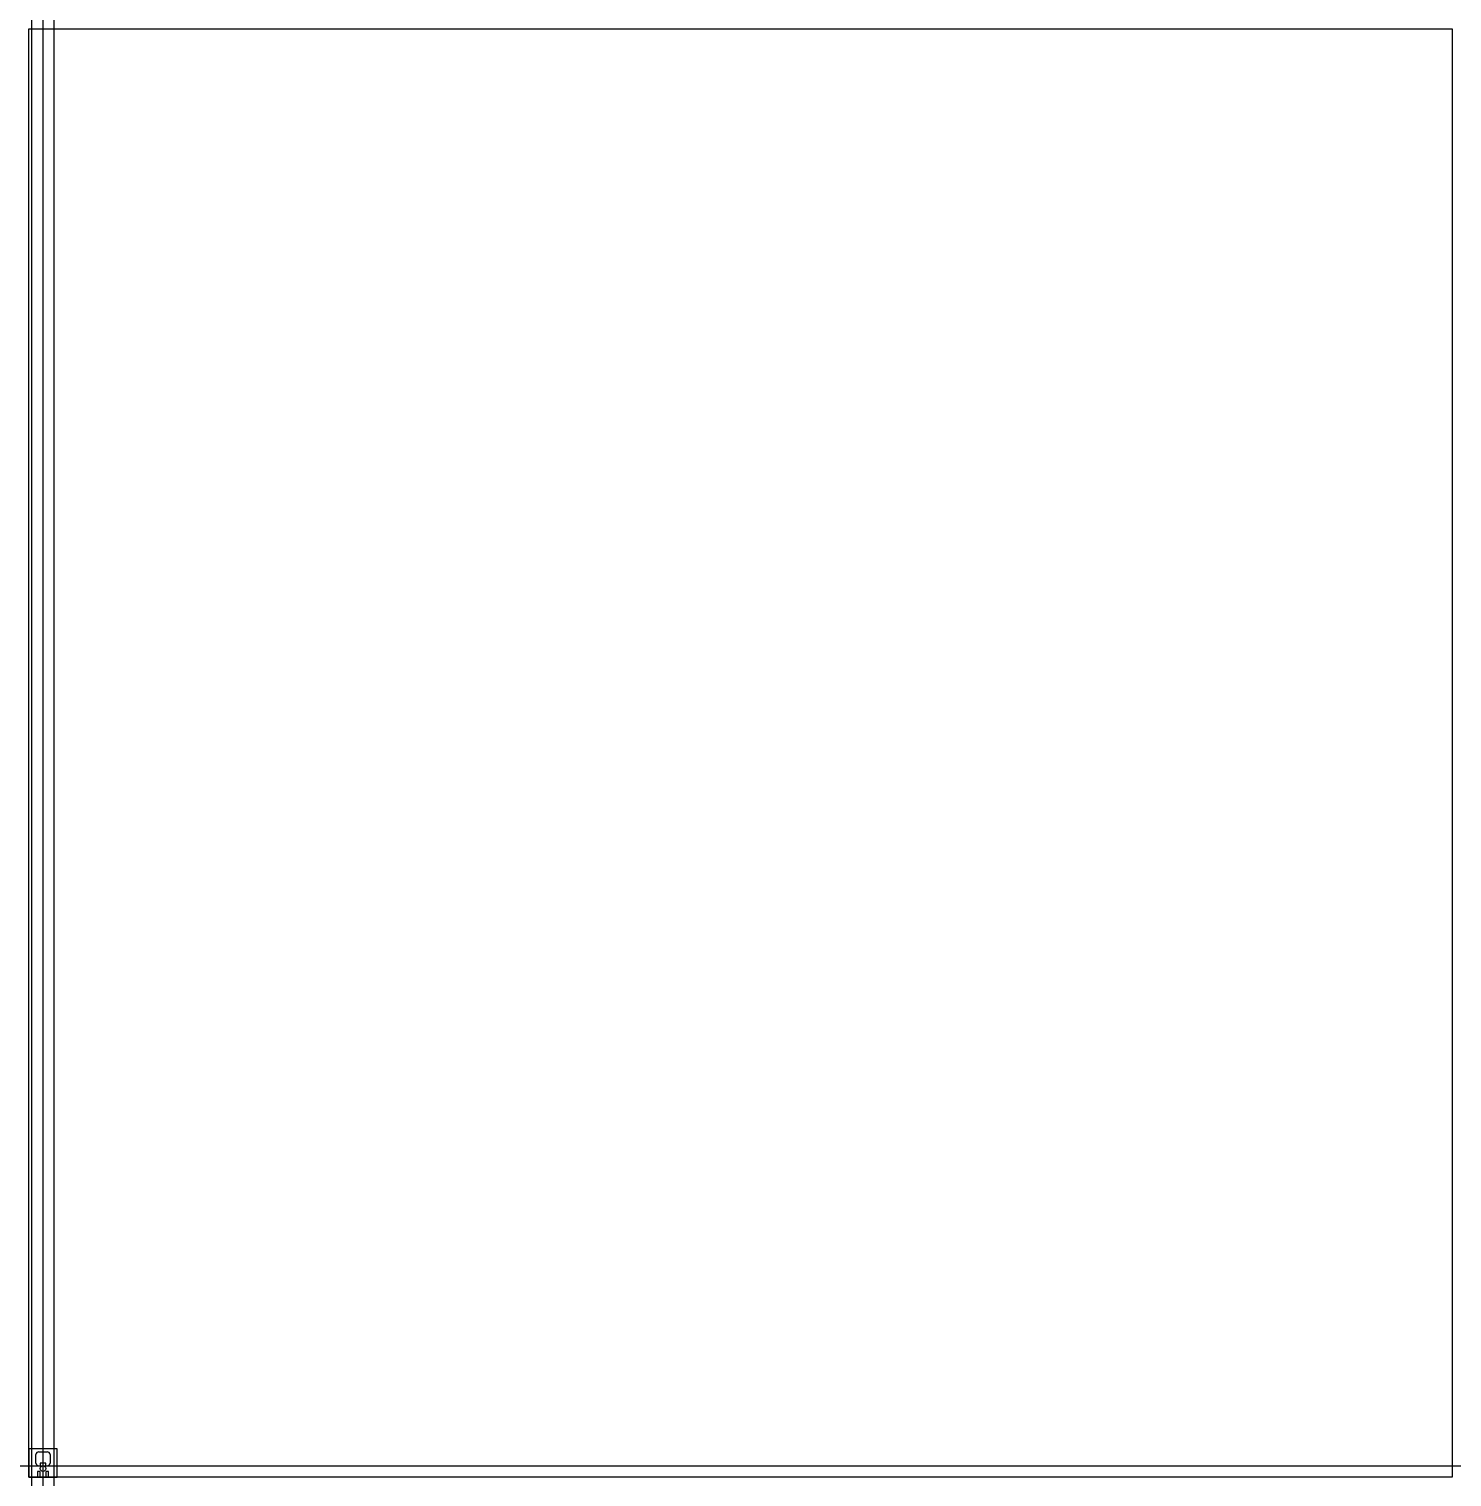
# Model space of a CAD drawing. Header units: metres. Extents: x 0 to 507, y 0 to 516.
import ezdxf

# ---------------------------------------------------------------- set-up
doc = ezdxf.new("R2010")
doc.units = ezdxf.units.M
doc.layers.get('0').update_dxf_attribs({"lineweight": 25})
doc.layers.add('construction', color=30, linetype='Continuous', lineweight=25, true_color=0xff7f00)
doc.layers.add('visible', color=16, linetype='Continuous', lineweight=25, true_color=0x800000)
picture_1 = doc.add_image_def('image1.png', size_in_pixel=(507, 516))

msp = doc.modelspace()

# ---------------------------------------------------------------- linework, layer by layer
at = {"layer": 'construction'}
for p, q in [((10, 10), (0, 10)), ((0, 10), (0, 0)), ((10, 0), (10, 10)), ((0, 0), (10, 0))]:
    msp.add_line(p, q, dxfattribs=at)
for p, direction in [((1, 10), (0, 1)), ((5, 10), (0, 1)), ((9, 10), (0, 1)), ((0, 4), (1, 0))]:
    msp.add_xline(p, direction, dxfattribs=at)
at = {"layer": 'visible'}
for p, q in [((2.5, 5), (2.5, 8)), ((3.5, 9), (6.5, 9)), ((7.5, 8), (7.5, 5)), ((4, 2), (3, 2)), ((3, 2), (3, 0)), ((3, 0), (4, 0)), ((3.5, 4), (6.5, 4)), ((6, 5), (4, 5)), ((4, 5), (4, 4)), ((4, 4), (6, 4)), ((4, 0), (4, 2)), ((6, 4), (6, 5)), ((7, 2), (6, 2)), ((6, 2), (6, 0)), ((6, 0), (7, 0)), ((7, 0), (7, 2))]:
    msp.add_line(p, q, dxfattribs=at)
msp.add_circle((5, 3), 1, dxfattribs=at)
for centre, start, end in [((3.5, 8), 90, 180), ((6.5, 8), 0, 90), ((3.5, 5), 180, 270), ((6.5, 5), 270, 0)]:
    msp.add_arc(centre, 1, start, end, dxfattribs=at)

# ---------------------------------------------------------------- pictures from other files: only their frames are drawn
image = msp.add_image(picture_1, insert=(0, 0), size_in_units=(507, 516))
image.dxf.flags = 7

doc.saveas('drawing.dxf')
